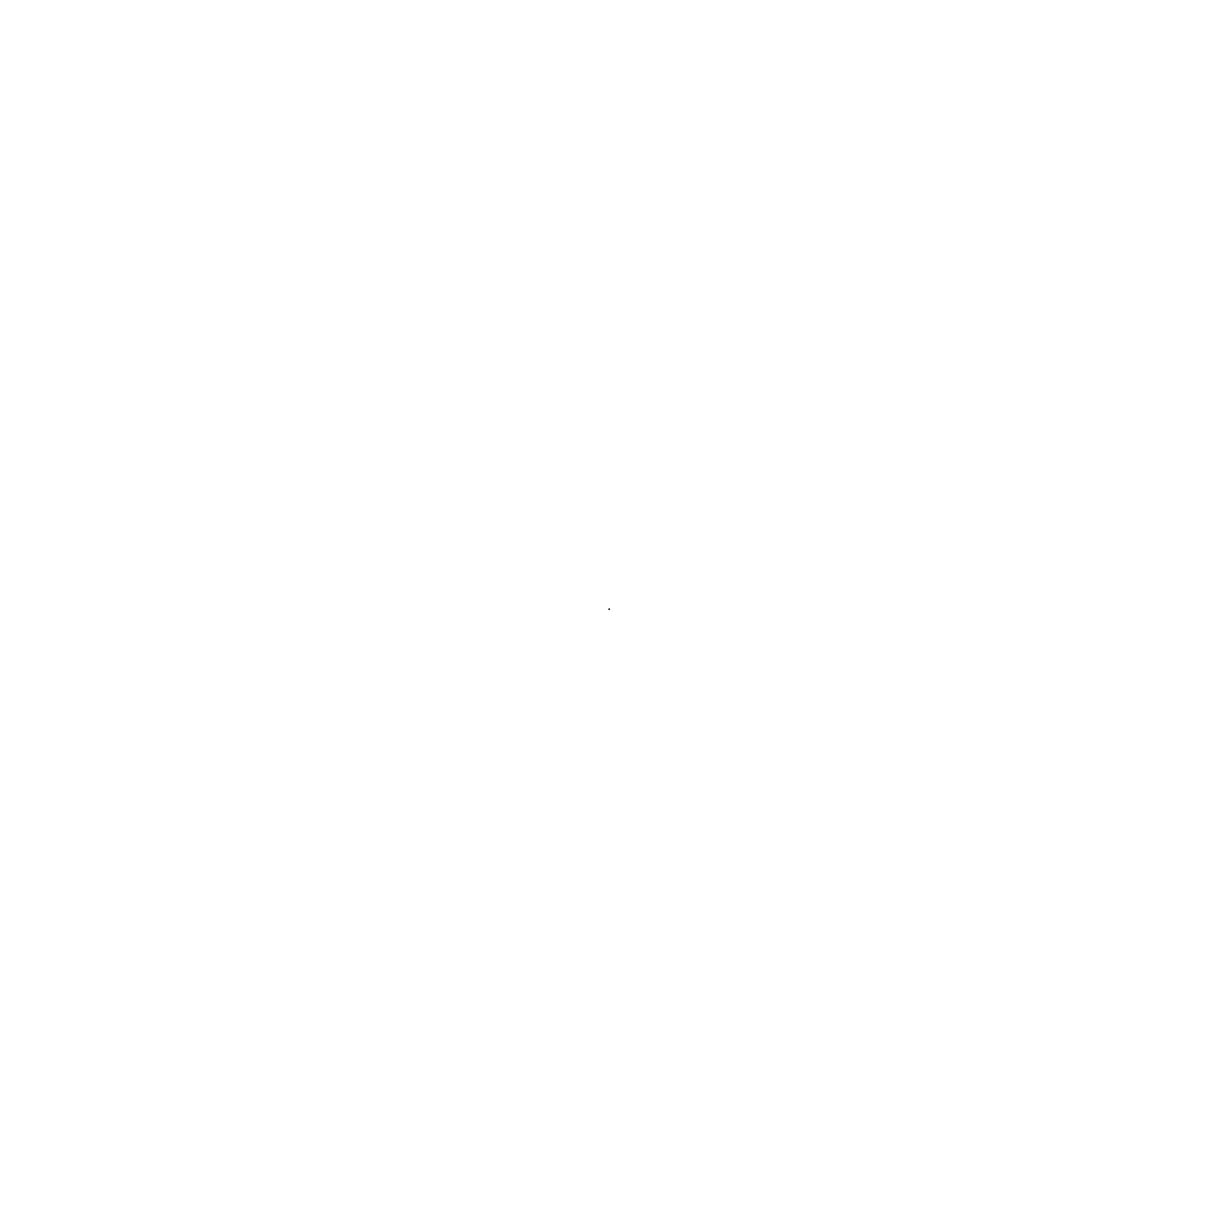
# Model space of a CAD drawing. Extents: x 11 to 11, y 22 to 22.
import ezdxf

# ---------------------------------------------------------------- set-up
doc = ezdxf.new("R2010")
doc.units = 0
doc.layers.add('Survey', color=3, linetype='Continuous')

msp = doc.modelspace()

# ---------------------------------------------------------------- linework, layer by layer
at = {"layer": 'Survey'}
msp.add_point((11, 22), dxfattribs=at)

doc.saveas('drawing.dxf')
